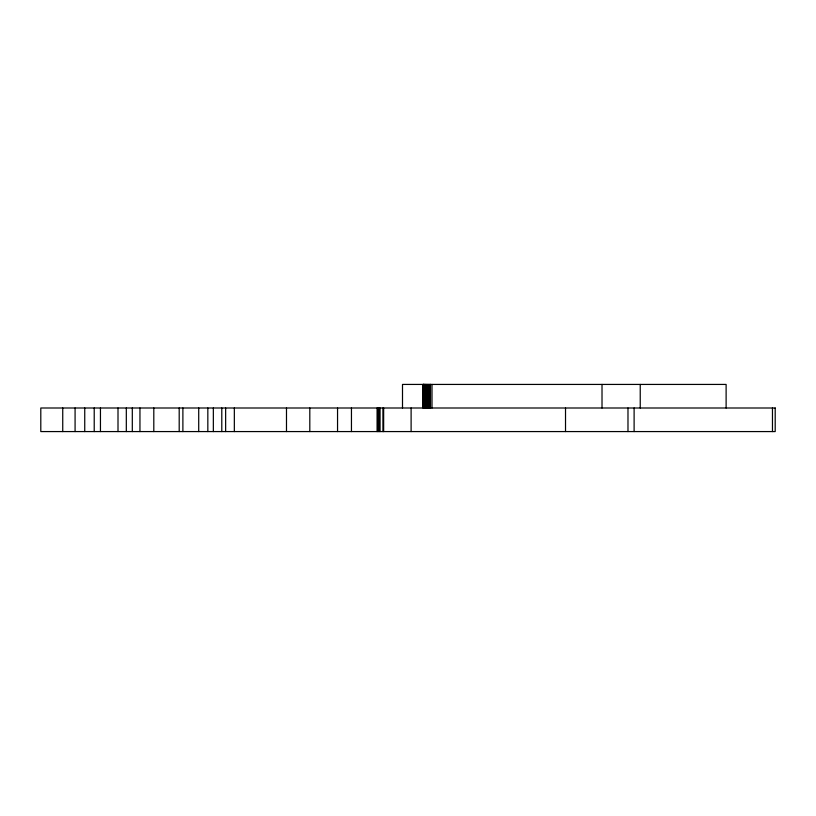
<?xml version="1.0" encoding="UTF-8"?>
<svg xmlns="http://www.w3.org/2000/svg" width="816" height="816" viewBox="0 0 816 816"><rect width="100%" height="100%" fill="white"/><g stroke="black" fill="none" stroke-linecap="round" stroke-linejoin="round"><path stroke-width="1.22" d="M772.466 408L772.466 431.572M726.118 408L726.118 384.428L402.502 384.428L402.502 408M640.234 384.428L640.234 408M634.114 408L634.114 431.572M627.983 408L627.983 431.572M602.014 384.428L602.014 408M565.519 408L565.519 431.572M432.001 384.428L432.001 408M430.45 384.428L430.45 408M430.328 384.428L430.328 408M430.134 384.428L430.134 408M429.44 384.428L429.44 408M428.788 384.428L428.788 408M428.165 384.428L428.165 408M427.574 384.428L427.574 408M427.023 384.428L427.023 408M426.513 384.428L426.513 408M426.023 384.428L426.023 408M425.585 384.428L425.585 408M425.177 384.428L425.177 408M424.799 384.428L424.799 408M424.463 384.428L424.463 408M424.157 384.428L424.157 408M423.892 384.428L423.892 408M423.657 384.428L423.657 408M423.463 384.428L423.463 408M423.31 384.428L423.31 408M423.188 384.428L423.106 408L423.045 384.428M411.111 408L411.111 431.572M383.653 408L383.653 431.572M382.918 408L382.939 431.572M380.062 408L380.062 431.572M379.114 408L379.114 431.572M378.032 408L378.032 431.572M377.084 408L377.084 431.572M351.451 408L351.451 431.572M337.549 408L337.549 431.572M309.805 408L309.805 431.572M286.487 408L286.487 431.572M234.335 408L234.335 431.572M225.644 408L225.644 431.572M221.789 408L221.789 431.572M213.343 408L213.343 431.572M207.835 408L207.835 431.572M198.716 408L198.716 431.572M182.886 408L182.886 431.572M179.194 408L179.194 431.572M153.806 408L153.806 431.572M139.954 408L139.954 431.572M132.304 408L132.304 431.572M126.317 408L126.317 431.572M118.004 408L118.004 431.572M100.45 408L100.45 431.572M94.217 408L94.217 431.572M84.742 408L84.742 431.572M75.082 408L75.082 431.572M62.74 408L62.74 431.572M775.2 408L40.8 408L40.8 431.572L775.2 431.572L775.2 408"/></g></svg>
